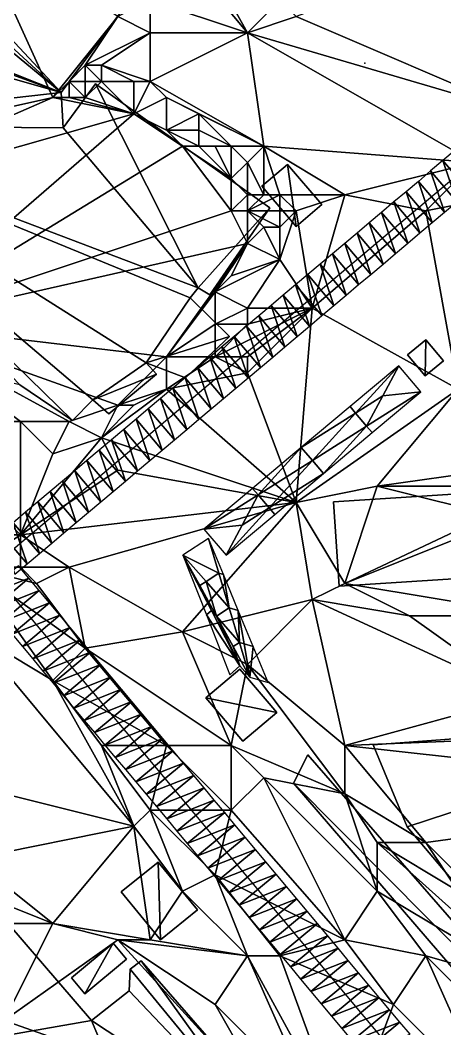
# Model space of a CAD drawing. Header units: metres. Extents: x -1103 to 901, y -902 to 905.
# Drawn here: x -116 to -63.7, y 645 to 769.6 of the extents above; entities that cross this region are included whole.
import ezdxf

# ---------------------------------------------------------------- set-up
doc = ezdxf.new("R2010")
doc.units = ezdxf.units.M
for name, color, linetype in [('OSM_BUILDING_FOOTPRINTS', 7, 'CONTINUOUS'), ('OSM_BUILDING_ROOFS', 1, 'CONTINUOUS'), ('OSM_BUILDING_WALLS', 8, 'CONTINUOUS'), ('OSM_PARKING', 8, 'CONTINUOUS'), ('OSM_ROAD_AXES', 2, 'CONTINUOUS'), ('OSM_ROAD_SURFACE', 9, 'CONTINUOUS'), ('OSM_TERRAIN', 3, 'CONTINUOUS'), ('OSM_TREES', 3, 'CONTINUOUS')]:
    doc.layers.add(name, color=color, linetype=linetype)

msp = doc.modelspace()

# ---------------------------------------------------------------- linework, layer by layer
at = {"layer": 'OSM_BUILDING_FOOTPRINTS'}
msp.add_polyline3d([(-103.67, 770.52, 10.25), (-110.97, 760.65, 10.25), (-110.72, 756.25, 10.25), (-106.74, 761.7, 10.25), (-85.25, 746.38, 10.25), (-92.65, 735.64, 10.25), (-94.08, 736.51, 10.25), (-95.06, 735.29, 10.25), (-90.21, 730.51, 10.25), (-95.66, 725.38, 10.25), (-100.51, 727.26, 10.25), (-99.21, 725.85, 10.25), (-105.09, 720.95, 10.25), (-107.06, 722.67, 10.25), (-109.59, 720.13, 10.25), (-116.06, 724.52, 10.25), (-118.39, 725.06, 10.25), (-122.64, 725.23, 10.25), (-125.9, 726.37, 10.25), (-132.08, 732.81, 10.25), (-149.14, 752.69, 10.25), (-146.85, 756.54, 10.25), (-160.12, 766.12, 10.25), (-157.22, 770.53, 10.25)], dxfattribs=at)
for points in [[(-86.22, 749.06, 13.24), (-83.05, 751.72, 13.24), (-78.83, 746.78, 13.24), (-82, 744.1, 13.24), (-86.22, 749.06, 13.24)], [(-68.27, 728.25, 13.38), (-66, 730.1, 13.38), (-63.81, 727.49, 13.38), (-66.08, 725.62, 13.38), (-68.27, 728.25, 13.38)], [(-77.39, 710.09, 12.14), (-51.11, 711.76, 12.14), (-50.45, 701.33, 12.14), (-76.71, 699.66, 12.14), (-77.39, 710.09, 12.14)], [(-88.94, 689.39, 10.54), (-84.37, 684.05, 10.54), (-88.58, 680.53, 10.54), (-93.13, 685.87, 10.54), (-88.94, 689.39, 10.54)], [(-72.51, 680.08, 10.68), (-27.19, 683.43, 10.68), (-12.1, 665.15, 10.68), (-8.73, 656.48, 10.68), (-54.33, 653.37, 10.68), (-68.3, 669.92, 10.68), (-72.51, 680.08, 10.68)], [(-80.54, 678.82, 9.29), (-43.15, 635.82, 9.29), (-43.95, 633.24, 9.29), (-45.03, 631.93, 9.29), (-82.33, 675.32, 9.29), (-80.54, 678.82, 9.29)], [(-103.59, 661.89, 8.04), (-99.03, 665.59, 8.04), (-94.18, 659.67, 8.04), (-98.72, 655.99, 8.04), (-103.59, 661.89, 8.04)], [(-127.93, 657.34, 7.19), (-121.64, 662.74, 7.19), (-107.22, 646.02, 7.19), (-102.57, 649.68, 7.19), (-102.45, 652.36, 7.19), (-101.11, 653.4, 7.19), (-83.62, 633.28, 7.19), (-85.47, 631.63, 7.19), (-83.89, 629.62, 7.19), (-80.57, 629.45, 7.19), (-76.81, 624.96, 7.19), (-91, 612.67, 7.19), (-95.68, 618.42, 7.19), (-101.57, 613.35, 7.19), (-123.44, 639.36, 7.19), (-117.35, 644.25, 7.19), (-127.93, 657.34, 7.19)], [(-109.7, 651.27, 7.33), (-104.55, 655.57, 7.33), (-102.9, 653.61, 7.33), (-108.05, 649.32, 7.33), (-109.7, 651.27, 7.33)]]:
    msp.add_polyline3d(points, close=True, dxfattribs=at)
at = {"layer": 'OSM_BUILDING_ROOFS'}
for points in [[(-110.97, 760.65, 15.45), (-150.94, 803.55, 15.45), (-154.21, 800.53, 15.45)], [(-110.97, 760.65, 15.45), (-103.67, 770.52, 15.45), (-150.94, 803.55, 15.45)], [(-110.97, 760.65, 15.45), (-154.21, 800.53, 15.45), (-156, 797.84, 15.45)], [(-110.97, 760.65, 15.45), (-156, 797.84, 15.45), (-153.16, 777.41, 15.45)], [(-110.97, 760.65, 15.45), (-153.16, 777.41, 15.45), (-153.37, 776.09, 15.45)], [(-110.97, 760.65, 15.45), (-153.37, 776.09, 15.45), (-155.2, 773.27, 15.45)], [(-110.97, 760.65, 15.45), (-155.2, 773.27, 15.45), (-146.85, 756.54, 15.45)], [(-94.08, 736.51, 15.45), (-106.74, 761.7, 15.45), (-110.72, 756.25, 15.45)], [(-94.08, 736.51, 15.45), (-85.25, 746.38, 15.45), (-106.74, 761.7, 15.45)], [(-146.85, 756.54, 15.45), (-110.72, 756.25, 15.45), (-110.97, 760.65, 15.45)], [(-146.85, 756.54, 15.45), (-116.06, 724.52, 15.45), (-109.59, 720.13, 15.45)], [(-146.85, 756.54, 15.45), (-109.59, 720.13, 15.45), (-107.06, 722.67, 15.45)], [(-146.85, 756.54, 15.45), (-107.06, 722.67, 15.45), (-100.51, 727.26, 15.45)], [(-146.85, 756.54, 15.45), (-100.51, 727.26, 15.45), (-95.06, 735.29, 15.45)], [(-146.85, 756.54, 15.45), (-95.06, 735.29, 15.45), (-94.08, 736.51, 15.45)], [(-146.85, 756.54, 15.45), (-94.08, 736.51, 15.45), (-110.72, 756.25, 15.45)], [(-83.05, 751.72, 23.24), (-86.22, 749.06, 23.24), (-82, 744.1, 23.24)], [(-83.05, 751.72, 23.24), (-82, 744.1, 23.24), (-78.83, 746.78, 23.24)], [(-94.08, 736.51, 15.45), (-92.65, 735.64, 15.45), (-85.25, 746.38, 15.45)], [(-100.51, 727.26, 15.45), (-90.21, 730.51, 15.45), (-95.06, 735.29, 15.45)], [(-100.51, 727.26, 15.45), (-95.66, 725.38, 15.45), (-90.21, 730.51, 15.45)], [(-66, 730.1, 23.39), (-68.27, 728.25, 23.39), (-66.08, 725.62, 23.39)], [(-66, 730.1, 23.39), (-66.08, 725.62, 23.39), (-63.81, 727.49, 23.39)], [(-107.06, 722.67, 15.45), (-99.21, 725.85, 15.45), (-100.51, 727.26, 15.45)], [(-107.06, 722.67, 15.45), (-105.09, 720.95, 15.45), (-99.21, 725.85, 15.45)], [(-51.11, 711.76, 20.54), (-77.39, 710.09, 20.54), (-76.71, 699.66, 20.54)], [(-51.11, 711.76, 20.54), (-76.71, 699.66, 20.54), (-50.45, 701.33, 20.54)], [(-84.37, 684.05, 20.54), (-88.94, 689.39, 20.54), (-93.13, 685.87, 20.54)], [(-84.37, 684.05, 20.54), (-93.13, 685.87, 20.54), (-88.58, 680.53, 20.54)], [(-27.19, 683.43, 19.07), (-72.51, 680.08, 19.07), (-68.3, 669.92, 19.07)], [(-27.19, 683.43, 19.07), (-68.3, 669.92, 19.07), (-54.33, 653.37, 19.07)], [(-43.15, 635.82, 19.29), (-80.54, 678.82, 19.29), (-82.33, 675.32, 19.29)], [(-43.15, 635.82, 19.29), (-82.33, 675.32, 19.29), (-45.03, 631.93, 19.29)], [(-99.03, 665.59, 18.04), (-103.59, 661.89, 18.04), (-98.72, 655.99, 18.04)], [(-99.03, 665.59, 18.04), (-98.72, 655.99, 18.04), (-94.18, 659.67, 18.04)], [(-107.22, 646.02, 15.59), (-121.64, 662.74, 15.59), (-117.35, 644.25, 15.59)], [(-104.55, 655.57, 17.33), (-109.7, 651.27, 17.33), (-108.05, 649.32, 17.33)], [(-104.55, 655.57, 17.33), (-108.05, 649.32, 17.33), (-102.9, 653.61, 17.33)], [(-85.47, 631.63, 15.59), (-101.11, 653.4, 15.59), (-102.45, 652.36, 15.59)], [(-85.47, 631.63, 15.59), (-83.62, 633.28, 15.59), (-101.11, 653.4, 15.59)], [(-85.47, 631.63, 15.59), (-102.45, 652.36, 15.59), (-102.57, 649.68, 15.59)], [(-85.47, 631.63, 15.59), (-102.57, 649.68, 15.59), (-107.22, 646.02, 15.59)], [(-107.22, 646.02, 15.59), (-117.35, 644.25, 15.59), (-95.68, 618.42, 15.59)], [(-107.22, 646.02, 15.59), (-95.68, 618.42, 15.59), (-85.47, 631.63, 15.59)]]:
    msp.add_3dface(points, dxfattribs=at)
at = {"layer": 'OSM_BUILDING_WALLS'}
for points in [[(-110.97, 760.65, 10.25), (-103.67, 770.52, 10.25), (-103.67, 770.52, 15.45)], [(-110.97, 760.65, 10.25), (-103.67, 770.52, 15.45), (-110.97, 760.65, 15.45)], [(-106.74, 761.7, 10.25), (-110.72, 756.25, 10.25), (-110.72, 756.25, 15.45)], [(-106.74, 761.7, 10.25), (-110.72, 756.25, 15.45), (-106.74, 761.7, 15.45)], [(-85.25, 746.38, 10.25), (-106.74, 761.7, 10.25), (-106.74, 761.7, 15.45)], [(-85.25, 746.38, 10.25), (-106.74, 761.7, 15.45), (-85.25, 746.38, 15.45)], [(-110.72, 756.25, 10.25), (-110.97, 760.65, 10.25), (-110.97, 760.65, 15.45)], [(-110.72, 756.25, 10.25), (-110.97, 760.65, 15.45), (-110.72, 756.25, 15.45)], [(-83.05, 751.72, 13.24), (-86.22, 749.06, 13.24), (-86.22, 749.06, 23.24)], [(-83.05, 751.72, 13.24), (-86.22, 749.06, 23.24), (-83.05, 751.72, 23.24)], [(-78.83, 746.78, 13.24), (-83.05, 751.72, 13.24), (-83.05, 751.72, 23.24)], [(-78.83, 746.78, 13.24), (-83.05, 751.72, 23.24), (-78.83, 746.78, 23.24)], [(-86.22, 749.06, 13.24), (-82, 744.1, 13.24), (-82, 744.1, 23.24)], [(-86.22, 749.06, 13.24), (-82, 744.1, 23.24), (-86.22, 749.06, 23.24)], [(-92.65, 735.64, 10.25), (-85.25, 746.38, 10.25), (-85.25, 746.38, 15.45)], [(-92.65, 735.64, 10.25), (-85.25, 746.38, 15.45), (-92.65, 735.64, 15.45)], [(-82, 744.1, 13.24), (-78.83, 746.78, 13.24), (-78.83, 746.78, 23.24)], [(-82, 744.1, 13.24), (-78.83, 746.78, 23.24), (-82, 744.1, 23.24)], [(-95.06, 735.29, 10.25), (-94.08, 736.51, 10.25), (-94.08, 736.51, 15.45)], [(-95.06, 735.29, 10.25), (-94.08, 736.51, 15.45), (-95.06, 735.29, 15.45)], [(-94.08, 736.51, 10.25), (-92.65, 735.64, 10.25), (-92.65, 735.64, 15.45)], [(-94.08, 736.51, 10.25), (-92.65, 735.64, 15.45), (-94.08, 736.51, 15.45)], [(-90.21, 730.51, 10.25), (-95.06, 735.29, 10.25), (-95.06, 735.29, 15.45)], [(-90.21, 730.51, 10.25), (-95.06, 735.29, 15.45), (-90.21, 730.51, 15.45)], [(-95.66, 725.38, 10.25), (-90.21, 730.51, 10.25), (-90.21, 730.51, 15.45)], [(-95.66, 725.38, 10.25), (-90.21, 730.51, 15.45), (-95.66, 725.38, 15.45)], [(-66, 730.1, 13.38), (-68.27, 728.25, 13.38), (-68.27, 728.25, 23.39)], [(-66, 730.1, 13.38), (-68.27, 728.25, 23.39), (-66, 730.1, 23.39)], [(-63.81, 727.49, 13.38), (-66, 730.1, 13.38), (-66, 730.1, 23.39)], [(-63.81, 727.49, 13.38), (-66, 730.1, 23.39), (-63.81, 727.49, 23.39)], [(-68.27, 728.25, 13.38), (-66.08, 725.62, 13.38), (-66.08, 725.62, 23.39)], [(-68.27, 728.25, 13.38), (-66.08, 725.62, 23.39), (-68.27, 728.25, 23.39)], [(-99.21, 725.85, 10.25), (-100.51, 727.26, 10.25), (-100.51, 727.26, 15.45)], [(-99.21, 725.85, 10.25), (-100.51, 727.26, 15.45), (-99.21, 725.85, 15.45)], [(-100.51, 727.26, 10.25), (-95.66, 725.38, 10.25), (-95.66, 725.38, 15.45)], [(-100.51, 727.26, 10.25), (-95.66, 725.38, 15.45), (-100.51, 727.26, 15.45)], [(-66.08, 725.62, 13.38), (-63.81, 727.49, 13.38), (-63.81, 727.49, 23.39)], [(-66.08, 725.62, 13.38), (-63.81, 727.49, 23.39), (-66.08, 725.62, 23.39)], [(-105.09, 720.95, 10.25), (-99.21, 725.85, 10.25), (-99.21, 725.85, 15.45)], [(-105.09, 720.95, 10.25), (-99.21, 725.85, 15.45), (-105.09, 720.95, 15.45)], [(-116.06, 724.52, 10.25), (-109.59, 720.13, 10.25), (-109.59, 720.13, 15.45)], [(-116.06, 724.52, 10.25), (-109.59, 720.13, 15.45), (-116.06, 724.52, 15.45)], [(-109.59, 720.13, 10.25), (-107.06, 722.67, 10.25), (-107.06, 722.67, 15.45)], [(-109.59, 720.13, 10.25), (-107.06, 722.67, 15.45), (-109.59, 720.13, 15.45)], [(-107.06, 722.67, 10.25), (-105.09, 720.95, 10.25), (-105.09, 720.95, 15.45)], [(-107.06, 722.67, 10.25), (-105.09, 720.95, 15.45), (-107.06, 722.67, 15.45)], [(-51.11, 711.76, 12.14), (-77.39, 710.09, 12.14), (-77.39, 710.09, 20.54)], [(-51.11, 711.76, 12.14), (-77.39, 710.09, 20.54), (-51.11, 711.76, 20.54)], [(-77.39, 710.09, 12.14), (-76.71, 699.66, 12.14), (-76.71, 699.66, 20.54)], [(-77.39, 710.09, 12.14), (-76.71, 699.66, 20.54), (-77.39, 710.09, 20.54)], [(-76.71, 699.66, 12.14), (-50.45, 701.33, 12.14), (-50.45, 701.33, 20.54)], [(-76.71, 699.66, 12.14), (-50.45, 701.33, 20.54), (-76.71, 699.66, 20.54)], [(-88.94, 689.39, 10.54), (-93.13, 685.87, 10.54), (-93.13, 685.87, 20.54)], [(-88.94, 689.39, 10.54), (-93.13, 685.87, 20.54), (-88.94, 689.39, 20.54)], [(-84.37, 684.05, 10.54), (-88.94, 689.39, 10.54), (-88.94, 689.39, 20.54)], [(-84.37, 684.05, 10.54), (-88.94, 689.39, 20.54), (-84.37, 684.05, 20.54)], [(-93.13, 685.87, 10.54), (-88.58, 680.53, 10.54), (-88.58, 680.53, 20.54)], [(-93.13, 685.87, 10.54), (-88.58, 680.53, 20.54), (-93.13, 685.87, 20.54)], [(-88.58, 680.53, 10.54), (-84.37, 684.05, 10.54), (-84.37, 684.05, 20.54)], [(-88.58, 680.53, 10.54), (-84.37, 684.05, 20.54), (-88.58, 680.53, 20.54)], [(-27.19, 683.43, 10.68), (-72.51, 680.08, 10.68), (-72.51, 680.08, 19.07)], [(-27.19, 683.43, 10.68), (-72.51, 680.08, 19.07), (-27.19, 683.43, 19.07)], [(-72.51, 680.08, 10.68), (-68.3, 669.92, 10.68), (-68.3, 669.92, 19.07)], [(-72.51, 680.08, 10.68), (-68.3, 669.92, 19.07), (-72.51, 680.08, 19.07)], [(-80.54, 678.82, 9.29), (-82.33, 675.32, 9.29), (-82.33, 675.32, 19.29)], [(-80.54, 678.82, 9.29), (-82.33, 675.32, 19.29), (-80.54, 678.82, 19.29)], [(-43.15, 635.82, 9.29), (-80.54, 678.82, 9.29), (-80.54, 678.82, 19.29)], [(-43.15, 635.82, 9.29), (-80.54, 678.82, 19.29), (-43.15, 635.82, 19.29)], [(-82.33, 675.32, 9.29), (-45.03, 631.93, 9.29), (-45.03, 631.93, 19.29)], [(-82.33, 675.32, 9.29), (-45.03, 631.93, 19.29), (-82.33, 675.32, 19.29)], [(-68.3, 669.92, 10.68), (-54.33, 653.37, 10.68), (-54.33, 653.37, 19.07)], [(-68.3, 669.92, 10.68), (-54.33, 653.37, 19.07), (-68.3, 669.92, 19.07)], [(-99.03, 665.59, 8.04), (-103.59, 661.89, 8.04), (-103.59, 661.89, 18.04)], [(-99.03, 665.59, 8.04), (-103.59, 661.89, 18.04), (-99.03, 665.59, 18.04)], [(-94.18, 659.67, 8.04), (-99.03, 665.59, 8.04), (-99.03, 665.59, 18.04)], [(-94.18, 659.67, 8.04), (-99.03, 665.59, 18.04), (-94.18, 659.67, 18.04)], [(-107.22, 646.02, 7.19), (-121.64, 662.74, 7.19), (-121.64, 662.74, 15.59)], [(-107.22, 646.02, 7.19), (-121.64, 662.74, 15.59), (-107.22, 646.02, 15.59)], [(-103.59, 661.89, 8.04), (-98.72, 655.99, 8.04), (-98.72, 655.99, 18.04)], [(-103.59, 661.89, 8.04), (-98.72, 655.99, 18.04), (-103.59, 661.89, 18.04)], [(-98.72, 655.99, 8.04), (-94.18, 659.67, 8.04), (-94.18, 659.67, 18.04)], [(-98.72, 655.99, 8.04), (-94.18, 659.67, 18.04), (-98.72, 655.99, 18.04)], [(-104.55, 655.57, 7.33), (-109.7, 651.27, 7.33), (-109.7, 651.27, 17.33)], [(-104.55, 655.57, 7.33), (-109.7, 651.27, 17.33), (-104.55, 655.57, 17.33)], [(-102.9, 653.61, 7.33), (-104.55, 655.57, 7.33), (-104.55, 655.57, 17.33)], [(-102.9, 653.61, 7.33), (-104.55, 655.57, 17.33), (-102.9, 653.61, 17.33)], [(-108.05, 649.32, 7.33), (-102.9, 653.61, 7.33), (-102.9, 653.61, 17.33)], [(-108.05, 649.32, 7.33), (-102.9, 653.61, 17.33), (-108.05, 649.32, 17.33)], [(-101.11, 653.4, 7.19), (-102.45, 652.36, 7.19), (-102.45, 652.36, 15.59)], [(-101.11, 653.4, 7.19), (-102.45, 652.36, 15.59), (-101.11, 653.4, 15.59)], [(-83.62, 633.28, 7.19), (-101.11, 653.4, 7.19), (-101.11, 653.4, 15.59)], [(-83.62, 633.28, 7.19), (-101.11, 653.4, 15.59), (-83.62, 633.28, 15.59)], [(-102.45, 652.36, 7.19), (-102.57, 649.68, 7.19), (-102.57, 649.68, 15.59)], [(-102.45, 652.36, 7.19), (-102.57, 649.68, 15.59), (-102.45, 652.36, 15.59)], [(-109.7, 651.27, 7.33), (-108.05, 649.32, 7.33), (-108.05, 649.32, 17.33)], [(-109.7, 651.27, 7.33), (-108.05, 649.32, 17.33), (-109.7, 651.27, 17.33)], [(-102.57, 649.68, 7.19), (-107.22, 646.02, 7.19), (-107.22, 646.02, 15.59)], [(-102.57, 649.68, 7.19), (-107.22, 646.02, 15.59), (-102.57, 649.68, 15.59)]]:
    msp.add_3dface(points, dxfattribs=at)
at = {"layer": 'OSM_PARKING'}
for points in [[(-75.35, 721.84, 14.79), (-74.67, 721.03, 14.78), (-69.34, 726.88, 15.4)], [(-74.67, 721.03, 14.78), (-71.32, 723.16, 15.07), (-69.34, 726.88, 15.4)], [(-71.32, 723.16, 15.07), (-66.61, 723.68, 15.35), (-69.34, 726.88, 15.4)], [(-74.67, 721.03, 14.78), (-73.3, 719.43, 14.75), (-71.32, 723.16, 15.07)], [(-73.3, 719.43, 14.75), (-72.62, 718.63, 14.74), (-66.61, 723.68, 15.35)], [(-73.3, 719.43, 14.75), (-66.61, 723.68, 15.35), (-71.32, 723.16, 15.07)], [(-81.36, 716.79, 14.18), (-74.67, 721.03, 14.78), (-75.35, 721.84, 14.79)], [(-81.36, 716.79, 14.18), (-79.99, 715.18, 14.15), (-74.67, 721.03, 14.78)], [(-79.99, 715.18, 14.15), (-73.3, 719.43, 14.75), (-74.67, 721.03, 14.78)], [(-79.99, 715.18, 14.15), (-78.63, 713.58, 14.13), (-73.3, 719.43, 14.75)], [(-73.3, 719.43, 14.75), (-78.63, 713.58, 14.13), (-72.62, 718.63, 14.74)], [(-87.36, 711.74, 13.65), (-86.68, 710.94, 13.67), (-81.36, 716.79, 14.18)], [(-86.68, 710.94, 13.67), (-79.99, 715.18, 14.15), (-81.36, 716.79, 14.18)], [(-86.68, 710.94, 13.67), (-85.32, 709.34, 13.6), (-79.99, 715.18, 14.15)], [(-79.99, 715.18, 14.15), (-85.32, 709.34, 13.6), (-78.63, 713.58, 14.13)], [(-85.32, 709.34, 13.6), (-84.63, 708.53, 13.61), (-78.63, 713.58, 14.13)], [(-93.37, 706.69, 13.18), (-86.68, 710.94, 13.67), (-87.36, 711.74, 13.65)], [(-93.37, 706.69, 13.18), (-88.66, 707.21, 13.4), (-86.68, 710.94, 13.67)], [(-86.68, 710.94, 13.67), (-88.66, 707.21, 13.4), (-85.32, 709.34, 13.6)], [(-88.66, 707.21, 13.4), (-90.64, 703.49, 13.27), (-85.32, 709.34, 13.6)], [(-85.32, 709.34, 13.6), (-90.64, 703.49, 13.27), (-84.63, 708.53, 13.61)], [(-93.37, 706.69, 13.18), (-90.64, 703.49, 13.27), (-88.66, 707.21, 13.4)], [(-91.53, 701.25, 13.2), (-92.81, 705.53, 13.2), (-95.95, 703.51, 13.03)], [(-91.53, 701.25, 13.2), (-90.97, 701.09, 13.23), (-92.81, 705.53, 13.2)], [(-93.89, 699.74, 13.08), (-93.1, 700.24, 13.12), (-95.95, 703.51, 13.03)], [(-93.1, 700.24, 13.12), (-91.53, 701.25, 13.2), (-95.95, 703.51, 13.03)], [(-95.95, 703.51, 13.03), (-93.07, 696.12, 13.05), (-92.44, 696.67, 13.08)], [(-95.95, 703.51, 13.03), (-92.44, 696.67, 13.08), (-93.89, 699.74, 13.08)], [(-91.83, 695.97, 13.07), (-93.1, 700.24, 13.12), (-93.89, 699.74, 13.08)], [(-90.25, 696.98, 13.14), (-91.53, 701.25, 13.2), (-93.1, 700.24, 13.12)], [(-91.83, 695.97, 13.07), (-90.25, 696.98, 13.14), (-93.1, 700.24, 13.12)], [(-90.25, 696.98, 13.14), (-90.97, 701.09, 13.23), (-91.53, 701.25, 13.2)], [(-90.25, 696.98, 13.14), (-89.13, 696.64, 13.16), (-90.97, 701.09, 13.23)], [(-93.89, 699.74, 13.08), (-92.44, 696.67, 13.08), (-91.83, 695.97, 13.07)], [(-92.44, 696.67, 13.08), (-93.07, 696.12, 13.05), (-88.93, 689.83, 12.79)], [(-92.44, 696.67, 13.08), (-88.93, 689.83, 12.79), (-91.83, 695.97, 13.07)], [(-88.98, 692.7, 12.95), (-90.25, 696.98, 13.14), (-91.83, 695.97, 13.07)], [(-88.98, 692.7, 12.95), (-89.13, 696.64, 13.16), (-90.25, 696.98, 13.14)], [(-88.41, 692.53, 12.94), (-87.29, 692.2, 12.94), (-89.13, 696.64, 13.16)], [(-88.41, 692.53, 12.94), (-89.13, 696.64, 13.16), (-88.98, 692.7, 12.95)], [(-93.07, 696.12, 13.05), (-90.19, 688.73, 12.76), (-88.93, 689.83, 12.79)], [(-89.76, 692.19, 12.9), (-88.98, 692.7, 12.95), (-91.83, 695.97, 13.07)], [(-91.83, 695.97, 13.07), (-88.93, 689.83, 12.79), (-89.76, 692.19, 12.9)], [(-87.7, 688.42, 12.75), (-88.98, 692.7, 12.95), (-89.76, 692.19, 12.9)], [(-87.7, 688.42, 12.75), (-88.41, 692.53, 12.94), (-88.98, 692.7, 12.95)], [(-89.76, 692.19, 12.9), (-88.93, 689.83, 12.79), (-87.7, 688.42, 12.75)], [(-87.7, 688.42, 12.75), (-87.29, 692.2, 12.94), (-88.41, 692.53, 12.94)], [(-87.7, 688.42, 12.75), (-85.45, 687.76, 12.83), (-87.29, 692.2, 12.94)]]:
    msp.add_3dface(points, dxfattribs=at)
at = {"layer": 'OSM_ROAD_AXES'}
for points in [[(122.7, 900, 14.92), (119.46, 899.39, 14.93), (106.48, 892.7, 14.53), (74.46, 865.69, 12.27), (60.41, 853.83, 10.88), (51.61, 846.41, 10.25), (47.43, 842.88, 10.11), (37.12, 834.18, 9.66), (-27.98, 779.25, 22.17), (-47.15, 763.08, 20.77), (-119.81, 701.76, 11.67), (-283.23, 563.81, 11.55), (-361.26, 499.72, 16.84), (-381.48, 480.95, 12.54), (-457.42, 416.98, 14.01)], [(-264.97, 869.42, 8.09), (-192.54, 788.64, 10.65), (-119.81, 701.76, 11.67), (-16.85, 578.44, 10.14), (15.71, 545.16, 15.49), (45.67, 511.39, 15.79), (86.89, 462.42, 8.39)]]:
    msp.add_polyline3d(points, dxfattribs=at)
at = {"layer": 'OSM_ROAD_SURFACE'}
for points in [[(-62.38, 753.49, 17.35), (-63.9, 752.22, 17.18), (-60.67, 748.39, 17.07)], [(-63.9, 752.22, 17.18), (-65.41, 750.94, 16.95), (-62.19, 747.12, 16.88)], [(-63.9, 752.22, 17.18), (-62.19, 747.12, 16.88), (-60.67, 748.39, 17.07)], [(-65.41, 750.94, 16.95), (-66.92, 749.66, 16.74), (-63.7, 745.84, 16.71)], [(-65.41, 750.94, 16.95), (-63.7, 745.84, 16.71), (-62.19, 747.12, 16.88)], [(-66.92, 749.66, 16.74), (-68.44, 748.38, 16.55), (-65.21, 744.56, 16.56)], [(-66.92, 749.66, 16.74), (-65.21, 744.56, 16.56), (-63.7, 745.84, 16.71)], [(-68.44, 748.38, 16.55), (-69.95, 747.11, 16.35), (-66.73, 743.28, 16.41)], [(-68.44, 748.38, 16.55), (-66.73, 743.28, 16.41), (-65.21, 744.56, 16.56)], [(-69.95, 747.11, 16.35), (-71.47, 745.83, 16.19), (-68.24, 742.01, 16.27)], [(-69.95, 747.11, 16.35), (-68.24, 742.01, 16.27), (-66.73, 743.28, 16.41)], [(-71.47, 745.83, 16.19), (-72.98, 744.55, 16.05), (-69.75, 740.73, 16.12)], [(-71.47, 745.83, 16.19), (-69.75, 740.73, 16.12), (-68.24, 742.01, 16.27)], [(-72.98, 744.55, 16.05), (-74.49, 743.27, 15.9), (-71.27, 739.45, 15.97)], [(-72.98, 744.55, 16.05), (-71.27, 739.45, 15.97), (-69.75, 740.73, 16.12)], [(-74.49, 743.27, 15.9), (-76.01, 742, 15.75), (-72.78, 738.17, 15.82)], [(-74.49, 743.27, 15.9), (-72.78, 738.17, 15.82), (-71.27, 739.45, 15.97)], [(-76.01, 742, 15.75), (-77.52, 740.72, 15.6), (-74.3, 736.9, 15.68)], [(-76.01, 742, 15.75), (-74.3, 736.9, 15.68), (-72.78, 738.17, 15.82)], [(-77.52, 740.72, 15.6), (-79.03, 739.44, 15.48), (-75.81, 735.62, 15.53)], [(-77.52, 740.72, 15.6), (-75.81, 735.62, 15.53), (-74.3, 736.9, 15.68)], [(-79.03, 739.44, 15.48), (-80.55, 738.16, 15.37), (-77.33, 734.34, 15.38)], [(-79.03, 739.44, 15.48), (-77.33, 734.34, 15.38), (-75.81, 735.62, 15.53)], [(-80.55, 738.16, 15.37), (-82.06, 736.89, 15.19), (-78.84, 733.07, 15.23)], [(-80.55, 738.16, 15.37), (-78.84, 733.07, 15.23), (-77.33, 734.34, 15.38)], [(-82.06, 736.89, 15.19), (-83.58, 735.61, 15), (-80.35, 731.79, 15.07)], [(-82.06, 736.89, 15.19), (-80.35, 731.79, 15.07), (-78.84, 733.07, 15.23)], [(-83.58, 735.61, 15), (-85.09, 734.33, 14.81), (-81.87, 730.51, 14.83)], [(-83.58, 735.61, 15), (-81.87, 730.51, 14.83), (-80.35, 731.79, 15.07)], [(-85.09, 734.33, 14.81), (-86.61, 733.05, 14.54), (-83.38, 729.23, 14.6)], [(-85.09, 734.33, 14.81), (-83.38, 729.23, 14.6), (-81.87, 730.51, 14.83)], [(-86.61, 733.05, 14.54), (-88.12, 731.78, 14.27), (-84.89, 727.96, 14.36)], [(-86.61, 733.05, 14.54), (-84.89, 727.96, 14.36), (-83.38, 729.23, 14.6)], [(-88.12, 731.78, 14.27), (-89.63, 730.5, 14.04), (-86.41, 726.68, 14.12)], [(-88.12, 731.78, 14.27), (-86.41, 726.68, 14.12), (-84.89, 727.96, 14.36)], [(-89.63, 730.5, 14.04), (-91.15, 729.22, 13.79), (-87.92, 725.4, 13.89)], [(-89.63, 730.5, 14.04), (-87.92, 725.4, 13.89), (-86.41, 726.68, 14.12)], [(-91.15, 729.22, 13.79), (-92.66, 727.94, 13.65), (-89.44, 724.12, 13.8)], [(-91.15, 729.22, 13.79), (-89.44, 724.12, 13.8), (-87.92, 725.4, 13.89)], [(-92.66, 727.94, 13.65), (-94.17, 726.67, 13.63), (-90.95, 722.84, 13.71)], [(-92.66, 727.94, 13.65), (-90.95, 722.84, 13.71), (-89.44, 724.12, 13.8)], [(-94.17, 726.67, 13.63), (-95.69, 725.39, 13.59), (-92.46, 721.57, 13.62)], [(-94.17, 726.67, 13.63), (-92.46, 721.57, 13.62), (-90.95, 722.84, 13.71)], [(-95.69, 725.39, 13.59), (-97.2, 724.11, 13.51), (-93.98, 720.29, 13.53)], [(-95.69, 725.39, 13.59), (-93.98, 720.29, 13.53), (-92.46, 721.57, 13.62)], [(-97.2, 724.11, 13.51), (-98.72, 722.83, 13.46), (-95.49, 719.01, 13.5)], [(-97.2, 724.11, 13.51), (-95.49, 719.01, 13.5), (-93.98, 720.29, 13.53)], [(-98.72, 722.83, 13.46), (-100.23, 721.56, 13.43), (-97.01, 717.73, 13.47)], [(-98.72, 722.83, 13.46), (-97.01, 717.73, 13.47), (-95.49, 719.01, 13.5)], [(-100.23, 721.56, 13.43), (-101.74, 720.28, 13.39), (-98.52, 716.46, 13.44)], [(-100.23, 721.56, 13.43), (-98.52, 716.46, 13.44), (-97.01, 717.73, 13.47)], [(-101.74, 720.28, 13.39), (-103.26, 719, 13.36), (-100.03, 715.18, 13.41)], [(-101.74, 720.28, 13.39), (-100.03, 715.18, 13.41), (-98.52, 716.46, 13.44)], [(-103.26, 719, 13.36), (-104.77, 717.72, 13.33), (-101.55, 713.9, 13.38)], [(-103.26, 719, 13.36), (-101.55, 713.9, 13.38), (-100.03, 715.18, 13.41)], [(-104.77, 717.72, 13.33), (-106.29, 716.45, 13.26), (-103.06, 712.62, 13.29)], [(-104.77, 717.72, 13.33), (-103.06, 712.62, 13.29), (-101.55, 713.9, 13.38)], [(-106.29, 716.45, 13.26), (-107.8, 715.17, 13.15), (-104.58, 711.35, 13.16)], [(-106.29, 716.45, 13.26), (-104.58, 711.35, 13.16), (-103.06, 712.62, 13.29)], [(-107.8, 715.17, 13.15), (-109.31, 713.89, 13.04), (-106.09, 710.07, 13.04)], [(-107.8, 715.17, 13.15), (-106.09, 710.07, 13.04), (-104.58, 711.35, 13.16)], [(-109.31, 713.89, 13.04), (-110.83, 712.61, 12.96), (-107.6, 708.79, 12.92)], [(-109.31, 713.89, 13.04), (-107.6, 708.79, 12.92), (-106.09, 710.07, 13.04)], [(-110.83, 712.61, 12.96), (-112.34, 711.34, 12.89), (-109.12, 707.51, 12.8)], [(-110.83, 712.61, 12.96), (-109.12, 707.51, 12.8), (-107.6, 708.79, 12.92)], [(-112.34, 711.34, 12.89), (-113.86, 710.06, 12.82), (-110.63, 706.24, 12.67)], [(-112.34, 711.34, 12.89), (-110.63, 706.24, 12.67), (-109.12, 707.51, 12.8)], [(-113.86, 710.06, 12.82), (-115.37, 708.78, 12.7), (-112.14, 704.96, 12.53)], [(-113.86, 710.06, 12.82), (-112.14, 704.96, 12.53), (-110.63, 706.24, 12.67)], [(-115.37, 708.78, 12.7), (-116.88, 707.5, 12.49), (-113.66, 703.68, 12.37)], [(-115.37, 708.78, 12.7), (-113.66, 703.68, 12.37), (-112.14, 704.96, 12.53)], [(-116.88, 707.5, 12.49), (-118.4, 706.23, 12.02), (-115.17, 702.4, 12.17)], [(-116.88, 707.5, 12.49), (-115.17, 702.4, 12.17), (-113.66, 703.68, 12.37)], [(-118.4, 706.23, 12.02), (-116.69, 701.13, 11.73), (-115.17, 702.4, 12.17)], [(-120.84, 698.31, 11.39), (-114.97, 700.64, 11.69), (-116.24, 702.16, 12.09)], [(-120.84, 698.31, 11.39), (-119.57, 696.79, 11.38), (-114.97, 700.64, 11.69)], [(-119.57, 696.79, 11.38), (-113.7, 699.12, 11.52), (-114.97, 700.64, 11.69)], [(-119.57, 696.79, 11.38), (-118.3, 695.27, 11.37), (-113.7, 699.12, 11.52)], [(-118.3, 695.27, 11.37), (-112.42, 697.59, 11.48), (-113.7, 699.12, 11.52)], [(-118.3, 695.27, 11.37), (-117.03, 693.75, 11.36), (-112.42, 697.59, 11.48)], [(-117.03, 693.75, 11.36), (-111.15, 696.07, 11.45), (-112.42, 697.59, 11.48)], [(-117.03, 693.75, 11.36), (-115.76, 692.22, 11.35), (-111.15, 696.07, 11.45)], [(-115.76, 692.22, 11.35), (-109.88, 694.55, 11.41), (-111.15, 696.07, 11.45)], [(-115.76, 692.22, 11.35), (-114.49, 690.7, 11.34), (-109.88, 694.55, 11.41)], [(-114.49, 690.7, 11.34), (-108.61, 693.02, 11.39), (-109.88, 694.55, 11.41)], [(-114.49, 690.7, 11.34), (-113.22, 689.18, 11.33), (-108.61, 693.02, 11.39)], [(-113.22, 689.18, 11.33), (-107.34, 691.5, 11.38), (-108.61, 693.02, 11.39)], [(-113.22, 689.18, 11.33), (-111.95, 687.66, 11.31), (-107.34, 691.5, 11.38)], [(-111.95, 687.66, 11.31), (-106.07, 689.98, 11.37), (-107.34, 691.5, 11.38)], [(-111.95, 687.66, 11.31), (-110.67, 686.13, 11.31), (-106.07, 689.98, 11.37)], [(-110.67, 686.13, 11.31), (-104.8, 688.46, 11.36), (-106.07, 689.98, 11.37)], [(-110.67, 686.13, 11.31), (-109.4, 684.61, 11.32), (-104.8, 688.46, 11.36)], [(-109.4, 684.61, 11.32), (-103.53, 686.93, 11.35), (-104.8, 688.46, 11.36)], [(-109.4, 684.61, 11.32), (-108.13, 683.09, 11.3), (-103.53, 686.93, 11.35)], [(-108.13, 683.09, 11.3), (-102.26, 685.41, 11.34), (-103.53, 686.93, 11.35)], [(-108.13, 683.09, 11.3), (-106.86, 681.57, 11.29), (-102.26, 685.41, 11.34)], [(-106.86, 681.57, 11.29), (-100.98, 683.89, 11.32), (-102.26, 685.41, 11.34)], [(-106.86, 681.57, 11.29), (-105.59, 680.04, 11.28), (-100.98, 683.89, 11.32)], [(-105.59, 680.04, 11.28), (-99.71, 682.37, 11.31), (-100.98, 683.89, 11.32)], [(-105.59, 680.04, 11.28), (-104.32, 678.52, 11.23), (-99.71, 682.37, 11.31)], [(-104.32, 678.52, 11.23), (-98.44, 680.85, 11.3), (-99.71, 682.37, 11.31)], [(-104.32, 678.52, 11.23), (-103.05, 677, 11.18), (-98.44, 680.85, 11.3)], [(-103.05, 677, 11.18), (-97.17, 679.32, 11.27), (-98.44, 680.85, 11.3)], [(-103.05, 677, 11.18), (-101.78, 675.48, 11.14), (-97.17, 679.32, 11.27)], [(-101.78, 675.48, 11.14), (-95.9, 677.8, 11.23), (-97.17, 679.32, 11.27)], [(-101.78, 675.48, 11.14), (-100.5, 673.96, 11.09), (-95.9, 677.8, 11.23)], [(-100.5, 673.96, 11.09), (-94.63, 676.28, 11.21), (-95.9, 677.8, 11.23)], [(-100.5, 673.96, 11.09), (-99.23, 672.43, 11.05), (-94.63, 676.28, 11.21)], [(-99.23, 672.43, 11.05), (-93.36, 674.75, 11.2), (-94.63, 676.28, 11.21)], [(-99.23, 672.43, 11.05), (-97.96, 670.91, 11.05), (-93.36, 674.75, 11.2)], [(-97.96, 670.91, 11.05), (-92.09, 673.23, 11.18), (-93.36, 674.75, 11.2)], [(-97.96, 670.91, 11.05), (-96.69, 669.39, 11.05), (-92.09, 673.23, 11.18)], [(-96.69, 669.39, 11.05), (-90.81, 671.71, 11.16), (-92.09, 673.23, 11.18)], [(-96.69, 669.39, 11.05), (-95.42, 667.87, 11.05), (-90.81, 671.71, 11.16)], [(-95.42, 667.87, 11.05), (-89.54, 670.19, 11.16), (-90.81, 671.71, 11.16)], [(-95.42, 667.87, 11.05), (-94.15, 666.34, 11.06), (-89.54, 670.19, 11.16)], [(-94.15, 666.34, 11.06), (-88.27, 668.67, 11.16), (-89.54, 670.19, 11.16)], [(-94.15, 666.34, 11.06), (-92.88, 664.82, 11.05), (-88.27, 668.67, 11.16)], [(-92.88, 664.82, 11.05), (-87, 667.14, 11.15), (-88.27, 668.67, 11.16)], [(-92.88, 664.82, 11.05), (-91.61, 663.3, 11.04), (-87, 667.14, 11.15)], [(-91.61, 663.3, 11.04), (-85.73, 665.62, 11.14), (-87, 667.14, 11.15)], [(-91.61, 663.3, 11.04), (-90.34, 661.77, 11.03), (-85.73, 665.62, 11.14)], [(-90.34, 661.77, 11.03), (-84.46, 664.1, 11.13), (-85.73, 665.62, 11.14)], [(-90.34, 661.77, 11.03), (-89.06, 660.25, 11.02), (-84.46, 664.1, 11.13)], [(-89.06, 660.25, 11.02), (-83.19, 662.58, 11.13), (-84.46, 664.1, 11.13)], [(-89.06, 660.25, 11.02), (-87.79, 658.73, 11.01), (-83.19, 662.58, 11.13)], [(-87.79, 658.73, 11.01), (-81.92, 661.05, 11.12), (-83.19, 662.58, 11.13)], [(-87.79, 658.73, 11.01), (-86.52, 657.21, 10.99), (-81.92, 661.05, 11.12)], [(-86.52, 657.21, 10.99), (-80.64, 659.53, 11.11), (-81.92, 661.05, 11.12)], [(-86.52, 657.21, 10.99), (-85.25, 655.68, 10.98), (-80.64, 659.53, 11.11)], [(-85.25, 655.68, 10.98), (-79.37, 658.01, 11.11), (-80.64, 659.53, 11.11)], [(-85.25, 655.68, 10.98), (-83.98, 654.16, 10.96), (-79.37, 658.01, 11.11)], [(-83.98, 654.16, 10.96), (-78.1, 656.49, 11.09), (-79.37, 658.01, 11.11)], [(-83.98, 654.16, 10.96), (-82.71, 652.64, 10.98), (-78.1, 656.49, 11.09)], [(-82.71, 652.64, 10.98), (-76.83, 654.96, 11.09), (-78.1, 656.49, 11.09)], [(-82.71, 652.64, 10.98), (-81.44, 651.12, 11), (-76.83, 654.96, 11.09)], [(-81.44, 651.12, 11), (-75.56, 653.44, 11.11), (-76.83, 654.96, 11.09)], [(-81.44, 651.12, 11), (-80.17, 649.6, 11.02), (-75.56, 653.44, 11.11)], [(-80.17, 649.6, 11.02), (-74.29, 651.92, 11.13), (-75.56, 653.44, 11.11)], [(-80.17, 649.6, 11.02), (-78.89, 648.07, 11.04), (-74.29, 651.92, 11.13)], [(-78.89, 648.07, 11.04), (-73.02, 650.4, 11.15), (-74.29, 651.92, 11.13)], [(-78.89, 648.07, 11.04), (-77.62, 646.55, 11.05), (-73.02, 650.4, 11.15)], [(-77.62, 646.55, 11.05), (-71.75, 648.87, 11.18), (-73.02, 650.4, 11.15)], [(-77.62, 646.55, 11.05), (-76.35, 645.03, 11.07), (-71.75, 648.87, 11.18)], [(-76.35, 645.03, 11.07), (-70.48, 647.35, 11.19), (-71.75, 648.87, 11.18)], [(-76.35, 645.03, 11.07), (-75.08, 643.51, 11.09), (-70.48, 647.35, 11.19)], [(-75.08, 643.51, 11.09), (-69.2, 645.83, 11.19), (-70.48, 647.35, 11.19)], [(-75.08, 643.51, 11.09), (-73.81, 641.98, 11.11), (-69.2, 645.83, 11.19)], [(-73.81, 641.98, 11.11), (-67.93, 644.31, 11.18), (-69.2, 645.83, 11.19)]]:
    msp.add_3dface(points, dxfattribs=at)
at = {"layer": 'OSM_TERRAIN'}
for points in [[(-100, 772, 15.17), (-88, 768, 16.23), (-108, 792, 13.94)], [(-88, 768, 16.23), (-98, 786, 15.19), (-108, 792, 13.94)], [(-88, 768, 16.23), (-84, 772, 15.41), (-98, 786, 15.19)], [(-148, 752, 12.66), (-112, 760, 12.66), (-122, 782, 12.66)], [(-112, 760, 12.66), (-104, 770, 12.69), (-122, 782, 12.66)], [(-54, 758, 18.68), (-60, 778, 18.8), (-82, 770, 16.3)], [(-100, 768, 15.3), (-100, 772, 15.17), (-104, 770, 12.69)], [(-100, 768, 15.3), (-88, 768, 16.23), (-100, 772, 15.17)], [(-88, 768, 16.23), (-82, 770, 16.3), (-84, 772, 15.41)], [(-112, 760, 12.66), (-110, 762, 12.66), (-104, 770, 12.69)], [(-110, 762, 12.66), (-108, 764, 12.84), (-104, 770, 12.69)], [(-108, 764, 12.84), (-100, 768, 15.3), (-104, 770, 12.69)], [(-88, 768, 16.23), (-54, 758, 18.68), (-82, 770, 16.3)], [(-106, 764, 13.68), (-100, 768, 15.3), (-108, 764, 12.84)], [(-106, 764, 13.68), (-100, 762, 15.21), (-100, 768, 15.3)], [(-86, 754, 15.73), (-88, 768, 16.23), (-100, 762, 15.21)], [(-100, 768, 15.3), (-100, 762, 15.21), (-88, 768, 16.23)], [(-86, 754, 15.73), (-60, 752, 17.39), (-88, 768, 16.23)], [(-60, 752, 17.39), (-54, 758, 18.68), (-88, 768, 16.23)], [(-110, 762, 12.66), (-108, 762, 13.2), (-108, 764, 12.84)], [(-108, 762, 13.2), (-106, 762, 12.99), (-108, 764, 12.84)], [(-106, 762, 12.99), (-106, 764, 13.68), (-108, 764, 12.84)], [(-106, 762, 12.99), (-102, 762, 14.43), (-106, 764, 13.68)], [(-102, 762, 14.43), (-100, 762, 15.21), (-106, 764, 13.68)], [(-112, 760, 12.66), (-110, 760, 13.03), (-110, 762, 12.66)], [(-110, 760, 13.03), (-108, 760, 12.67), (-110, 762, 12.66)], [(-108, 760, 12.67), (-108, 762, 13.2), (-110, 762, 12.66)], [(-108, 760, 12.67), (-102, 758, 12.66), (-106, 762, 12.99)], [(-108, 760, 12.67), (-106, 762, 12.99), (-108, 762, 13.2)], [(-106, 762, 12.99), (-102, 758, 12.66), (-102, 762, 14.43)], [(-102, 758, 12.66), (-100, 762, 15.21), (-102, 762, 14.43)], [(-102, 758, 12.66), (-98, 760, 15.1), (-100, 762, 15.21)], [(-98, 760, 15.1), (-86, 754, 15.73), (-100, 762, 15.21)], [(-148, 752, 12.66), (-144, 746, 12.55), (-112, 760, 12.66)], [(-144, 746, 12.55), (-102, 758, 12.66), (-112, 760, 12.66)], [(-102, 758, 12.66), (-110, 760, 13.03), (-112, 760, 12.66)], [(-110, 760, 13.03), (-102, 758, 12.66), (-108, 760, 12.67)], [(-102, 758, 12.66), (-98, 756, 12.92), (-98, 760, 15.1)], [(-98, 756, 12.92), (-94, 758, 15.51), (-98, 760, 15.1)], [(-94, 758, 15.51), (-86, 754, 15.73), (-98, 760, 15.1)], [(-132, 732, 12.6), (-102, 758, 12.66), (-144, 746, 12.55)], [(-132, 732, 12.6), (-96, 754, 12.66), (-102, 758, 12.66)], [(-96, 754, 12.66), (-98, 756, 12.92), (-102, 758, 12.66)], [(-98, 756, 12.92), (-94, 756, 14.55), (-94, 758, 15.51)], [(-94, 756, 14.55), (-90, 754, 15.14), (-94, 758, 15.51)], [(-90, 754, 15.14), (-86, 754, 15.73), (-94, 758, 15.51)], [(-96, 754, 12.66), (-94, 754, 13.4), (-98, 756, 12.92)], [(-94, 754, 13.4), (-94, 756, 14.55), (-98, 756, 12.92)], [(-94, 754, 13.4), (-90, 754, 15.14), (-94, 756, 14.55)], [(-90, 746, 12.66), (-96, 754, 12.66), (-132, 732, 12.6)], [(-96, 754, 12.66), (-90, 746, 12.66), (-90, 750, 12.86)], [(-96, 754, 12.66), (-90, 750, 12.86), (-94, 754, 13.4)], [(-90, 750, 12.86), (-92, 754, 14.24), (-94, 754, 13.4)], [(-94, 754, 13.4), (-92, 754, 14.24), (-90, 754, 15.14)], [(-90, 750, 12.86), (-90, 754, 15.14), (-92, 754, 14.24)], [(-90, 750, 12.86), (-88, 752, 14.92), (-90, 754, 15.14)], [(-88, 752, 14.92), (-86, 754, 15.73), (-90, 754, 15.14)], [(-86, 748, 15.28), (-86, 754, 15.73), (-88, 752, 14.92)], [(-86, 748, 15.28), (-84, 748, 15.58), (-86, 754, 15.73)], [(-84, 748, 15.58), (-76, 748, 15.87), (-86, 754, 15.73)], [(-76, 748, 15.87), (-60, 752, 17.39), (-86, 754, 15.73)], [(-90, 750, 12.86), (-88, 748, 14.07), (-88, 752, 14.92)], [(-88, 748, 14.07), (-86, 748, 15.28), (-88, 752, 14.92)], [(-76, 748, 15.87), (-66, 746, 16.55), (-60, 752, 17.39)], [(-66, 746, 16.55), (-56, 748, 17.19), (-60, 752, 17.39)], [(-90, 746, 12.66), (-88, 748, 14.07), (-90, 750, 12.86)], [(-90, 746, 12.66), (-88, 746, 13.14), (-88, 748, 14.07)], [(-88, 746, 13.14), (-86, 748, 15.28), (-88, 748, 14.07)], [(-88, 746, 13.14), (-84, 746, 15.43), (-84, 748, 15.58)], [(-88, 746, 13.14), (-84, 748, 15.58), (-86, 748, 15.28)], [(-84, 746, 15.43), (-82, 746, 15.58), (-84, 748, 15.58)], [(-82, 746, 15.58), (-76, 748, 15.87), (-84, 748, 15.58)], [(-82, 746, 15.58), (-80, 734, 15.18), (-76, 748, 15.87)], [(-76, 748, 15.87), (-80, 734, 15.18), (-66, 746, 16.55)], [(-62, 724, 15.51), (-56, 748, 17.19), (-66, 746, 16.55)], [(-132, 732, 12.6), (-88, 742, 12.79), (-90, 746, 12.66)], [(-88, 742, 12.79), (-88, 746, 13.14), (-90, 746, 12.66)], [(-88, 742, 12.79), (-86, 744, 13.67), (-88, 746, 13.14)], [(-86, 744, 13.67), (-84, 744, 15.05), (-88, 746, 13.14)], [(-84, 744, 15.05), (-84, 746, 15.43), (-88, 746, 13.14)], [(-84, 740, 15.11), (-80, 734, 15.18), (-82, 746, 15.58)], [(-84, 740, 15.11), (-82, 746, 15.58), (-84, 744, 15.05)], [(-84, 744, 15.05), (-82, 746, 15.58), (-84, 746, 15.43)], [(-80, 734, 15.18), (-62, 724, 15.51), (-66, 746, 16.55)], [(-84, 740, 15.11), (-86, 744, 13.67), (-88, 742, 12.79)], [(-84, 740, 15.11), (-84, 744, 15.05), (-86, 744, 13.67)], [(-98, 728, 12.66), (-88, 742, 12.79), (-132, 732, 12.6)], [(-98, 728, 12.66), (-92, 736, 12.81), (-88, 742, 12.79)], [(-92, 736, 12.81), (-90, 738, 13.09), (-88, 742, 12.79)], [(-90, 738, 13.09), (-84, 740, 15.11), (-88, 742, 12.79)], [(-88, 734, 14.49), (-84, 740, 15.11), (-92, 736, 12.81)], [(-92, 736, 12.81), (-84, 740, 15.11), (-90, 738, 13.09)], [(-88, 734, 14.49), (-80, 734, 15.18), (-84, 740, 15.11)], [(-92, 732, 12.8), (-92, 736, 12.81), (-98, 728, 12.66)], [(-92, 732, 12.8), (-88, 734, 14.49), (-92, 736, 12.81)], [(-88, 728, 14.23), (-80, 734, 15.18), (-92, 728, 13.71)], [(-92, 728, 13.71), (-80, 734, 15.18), (-88, 732, 14.24)], [(-92, 732, 12.8), (-88, 732, 14.24), (-88, 734, 14.49)], [(-82, 710, 13.65), (-80, 734, 15.18), (-88, 726, 13.86)], [(-88, 728, 14.23), (-88, 726, 13.86), (-80, 734, 15.18)], [(-88, 732, 14.24), (-80, 734, 15.18), (-88, 734, 14.49)], [(-82, 710, 13.65), (-62, 724, 15.51), (-80, 734, 15.18)], [(-130, 720, 11.51), (-116, 720, 13.18), (-132, 732, 12.6)], [(-116, 720, 13.18), (-110, 720, 12.73), (-132, 732, 12.6)], [(-110, 720, 12.73), (-104, 722, 12.71), (-132, 732, 12.6)], [(-104, 722, 12.71), (-98, 728, 12.66), (-132, 732, 12.6)], [(-98, 728, 12.66), (-92, 728, 13.71), (-92, 732, 12.8)], [(-92, 728, 13.71), (-88, 732, 14.24), (-92, 732, 12.8)], [(-98, 724, 13.43), (-98, 728, 12.66), (-104, 722, 12.71)], [(-98, 724, 13.43), (-88, 726, 13.86), (-92, 728, 13.71)], [(-98, 724, 13.43), (-92, 728, 13.71), (-98, 728, 12.66)], [(-88, 726, 13.86), (-88, 728, 14.23), (-92, 728, 13.71)], [(-98, 724, 13.43), (-82, 710, 13.65), (-88, 726, 13.86)], [(-106, 718, 13.26), (-82, 710, 13.65), (-98, 724, 13.43)], [(-106, 718, 13.26), (-98, 724, 13.43), (-102, 722, 13.18)], [(-102, 722, 13.18), (-98, 724, 13.43), (-104, 722, 12.71)], [(-72, 712, 14.29), (-62, 724, 15.51), (-82, 710, 13.65)], [(-72, 712, 14.29), (-58, 714, 15.21), (-62, 724, 15.51)], [(-106, 718, 13.26), (-104, 722, 12.71), (-110, 720, 12.73)], [(-106, 718, 13.26), (-102, 722, 13.18), (-104, 722, 12.71)], [(-120, 706, 11.58), (-116, 706, 12.47), (-130, 720, 11.51)], [(-130, 720, 11.51), (-116, 706, 12.47), (-116, 720, 13.18)], [(-116, 706, 12.47), (-112, 716, 13.24), (-116, 720, 13.18)], [(-112, 716, 13.24), (-110, 720, 12.73), (-116, 720, 13.18)], [(-112, 716, 13.24), (-106, 718, 13.26), (-110, 720, 12.73)], [(-116, 706, 12.47), (-106, 718, 13.26), (-112, 716, 13.24)], [(-116, 706, 12.47), (-104, 714, 13.29), (-106, 718, 13.26)], [(-104, 714, 13.29), (-82, 710, 13.65), (-106, 718, 13.26)], [(-82, 710, 13.65), (-104, 714, 13.29), (-116, 706, 12.47)], [(-72, 712, 14.29), (-62, 712, 14.44), (-58, 714, 15.21)], [(-76, 700, 14.3), (-72, 712, 14.29), (-82, 710, 13.65)], [(-76, 700, 14.3), (-56, 708, 14.3), (-72, 712, 14.29)], [(-56, 708, 14.3), (-62, 712, 14.44), (-72, 712, 14.29)], [(-110, 702, 12.28), (-82, 710, 13.65), (-116, 706, 12.47)], [(-110, 702, 12.28), (-96, 694, 12.82), (-82, 710, 13.65)], [(-96, 694, 12.82), (-80, 698, 13.35), (-82, 710, 13.65)], [(-80, 698, 13.35), (-76, 700, 14.3), (-82, 710, 13.65)], [(-76, 700, 14.3), (-52, 696, 14.25), (-56, 708, 14.3)], [(-122, 702, 11.58), (-116, 706, 12.47), (-120, 706, 11.58)], [(-122, 702, 11.58), (-116, 702, 12.04), (-116, 706, 12.47)], [(-116, 702, 12.04), (-110, 702, 12.28), (-116, 706, 12.47)], [(-112, 688, 11.29), (-108, 692, 11.3), (-122, 702, 11.58)], [(-122, 694, 10.79), (-112, 688, 11.29), (-122, 702, 11.58)], [(-122, 702, 11.58), (-108, 692, 11.3), (-114, 700, 11.49)], [(-114, 700, 11.49), (-116, 702, 12.04), (-122, 702, 11.58)], [(-114, 700, 11.49), (-110, 702, 12.28), (-116, 702, 12.04)], [(-108, 692, 11.3), (-110, 702, 12.28), (-114, 700, 11.49)], [(-108, 692, 11.3), (-96, 694, 12.82), (-110, 702, 12.28)], [(-68, 696, 13.62), (-76, 700, 14.3), (-80, 698, 13.35)], [(-68, 696, 13.62), (-52, 696, 14.25), (-76, 700, 14.3)], [(-88, 690, 12.7), (-80, 698, 13.35), (-96, 694, 12.82)], [(-88, 690, 12.7), (-76, 680, 12.96), (-80, 698, 13.35)], [(-76, 680, 12.96), (-54, 686, 13.99), (-80, 698, 13.35)], [(-54, 686, 13.99), (-68, 696, 13.62), (-80, 698, 13.35)], [(-54, 686, 13.99), (-52, 696, 14.25), (-68, 696, 13.62)], [(-102, 670, 10.46), (-122, 694, 10.79), (-134, 678, 9.2)], [(-102, 670, 10.46), (-112, 688, 11.29), (-122, 694, 10.79)], [(-108, 692, 11.3), (-90, 680, 12.43), (-96, 694, 12.82)], [(-90, 680, 12.43), (-88, 690, 12.7), (-96, 694, 12.82)], [(-112, 688, 11.29), (-98, 680, 11.21), (-108, 692, 11.3)], [(-98, 680, 11.21), (-90, 680, 12.43), (-108, 692, 11.3)], [(-90, 680, 12.43), (-76, 674, 12.36), (-88, 690, 12.7)], [(-76, 674, 12.36), (-76, 680, 12.96), (-88, 690, 12.7)], [(-102, 670, 10.46), (-106, 680, 11.23), (-112, 688, 11.29)], [(-106, 680, 11.23), (-98, 680, 11.21), (-112, 688, 11.29)], [(-26, 682, 13.14), (-54, 686, 13.99), (-76, 680, 12.96)], [(-22, 674, 13.14), (-26, 682, 13.14), (-76, 680, 12.96)], [(-100, 672, 10.98), (-106, 680, 11.23), (-102, 670, 10.46)], [(-106, 680, 11.23), (-100, 672, 10.98), (-98, 680, 11.21)], [(-100, 672, 10.98), (-90, 672, 11.13), (-98, 680, 11.21)], [(-90, 672, 11.13), (-90, 680, 12.43), (-98, 680, 11.21)], [(-90, 672, 11.13), (-86, 676, 12.09), (-90, 680, 12.43)], [(-86, 676, 12.09), (-76, 674, 12.36), (-90, 680, 12.43)], [(-76, 674, 12.36), (-66, 668, 13.11), (-76, 680, 12.96)], [(-66, 668, 13.11), (-22, 674, 13.14), (-76, 680, 12.96)], [(-122, 666, 9.13), (-102, 670, 10.46), (-134, 678, 9.2)], [(-76, 656, 11.06), (-86, 676, 12.09), (-90, 672, 11.13)], [(-76, 656, 11.06), (-72, 662, 12.29), (-86, 676, 12.09)], [(-86, 676, 12.09), (-72, 662, 12.29), (-76, 674, 12.36)], [(-72, 662, 12.29), (-72, 668, 12.33), (-76, 674, 12.36)], [(-76, 674, 12.36), (-72, 668, 12.33), (-66, 668, 13.11)], [(-66, 668, 13.11), (-50, 652, 13.01), (-22, 674, 13.14)], [(-96, 662, 10.1), (-100, 672, 10.98), (-102, 670, 10.46)], [(-96, 662, 10.1), (-92, 664, 11.02), (-100, 672, 10.98)], [(-92, 664, 11.02), (-90, 672, 11.13), (-100, 672, 10.98)], [(-92, 664, 11.02), (-76, 656, 11.06), (-90, 672, 11.13)], [(-112, 658, 9.27), (-102, 670, 10.46), (-122, 666, 9.13)], [(-112, 658, 9.27), (-100, 656, 9.97), (-102, 670, 10.46)], [(-100, 656, 9.97), (-96, 662, 10.1), (-102, 670, 10.46)], [(-72, 662, 12.29), (-52, 650, 12.57), (-72, 668, 12.33)], [(-52, 650, 12.57), (-62, 662, 12.92), (-72, 668, 12.33)], [(-72, 668, 12.33), (-62, 662, 12.92), (-66, 668, 13.11)], [(-62, 662, 12.92), (-50, 652, 13.01), (-66, 668, 13.11)], [(-122, 662, 9.56), (-112, 658, 9.27), (-122, 666, 9.13)], [(-88, 654, 10.42), (-92, 664, 11.02), (-96, 662, 10.1)], [(-88, 654, 10.42), (-84, 654, 10.91), (-92, 664, 11.02)], [(-84, 654, 10.91), (-76, 656, 11.06), (-92, 664, 11.02)], [(-126, 658, 9.56), (-112, 658, 9.27), (-122, 662, 9.56)], [(-100, 656, 9.97), (-88, 654, 10.42), (-96, 662, 10.1)], [(-76, 656, 11.06), (-66, 654, 12.21), (-72, 662, 12.29)], [(-66, 654, 12.21), (-52, 650, 12.57), (-72, 662, 12.29)], [(-118, 646, 9.56), (-112, 658, 9.27), (-126, 658, 9.56)], [(-118, 646, 9.56), (-104, 656, 9.38), (-112, 658, 9.27)], [(-104, 656, 9.38), (-100, 656, 9.97), (-112, 658, 9.27)], [(-118, 646, 9.56), (-84, 634, 9.6), (-104, 656, 9.38)], [(-84, 634, 9.6), (-92, 648, 10.02), (-104, 656, 9.38)], [(-104, 656, 9.38), (-92, 648, 10.02), (-88, 654, 10.42)], [(-104, 656, 9.38), (-88, 654, 10.42), (-100, 656, 9.97)], [(-84, 654, 10.91), (-70, 648, 11.16), (-76, 656, 11.06)], [(-76, 656, 11.06), (-70, 648, 11.16), (-66, 654, 12.21)], [(-80, 636, 10.83), (-88, 654, 10.42), (-92, 648, 10.02)], [(-80, 636, 10.83), (-76, 632, 10.98), (-88, 654, 10.42)], [(-88, 654, 10.42), (-76, 632, 10.98), (-84, 654, 10.91)], [(-76, 632, 10.98), (-70, 648, 11.16), (-84, 654, 10.91)], [(-58, 636, 11.09), (-66, 654, 12.21), (-70, 648, 11.16)], [(-58, 636, 11.09), (-54, 642, 12.21), (-66, 654, 12.21)], [(-54, 642, 12.21), (-52, 650, 12.57), (-66, 654, 12.21)], [(-84, 634, 9.6), (-80, 636, 10.83), (-92, 648, 10.02)], [(-76, 632, 10.98), (-58, 636, 11.09), (-70, 648, 11.16)], [(-122, 640, 9.56), (-116, 630, 9.46), (-118, 646, 9.56)], [(-116, 630, 9.46), (-84, 634, 9.6), (-118, 646, 9.56)]]:
    msp.add_3dface(points, dxfattribs=at)
at = {"layer": 'OSM_TREES'}
msp.add_point((-73.54, 764.26, 17.22), dxfattribs=at)

doc.saveas('drawing.dxf')
